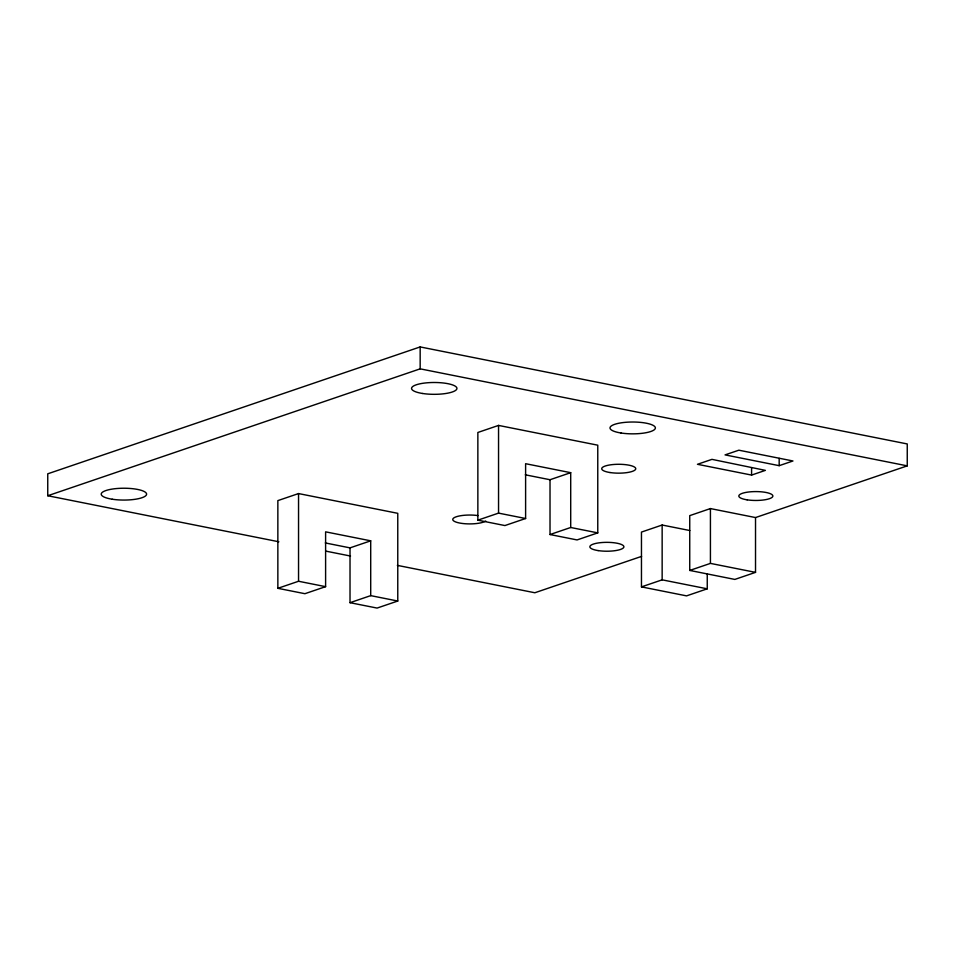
<?xml version="1.0" encoding="UTF-8"?>
<svg xmlns="http://www.w3.org/2000/svg" width="955" height="955" viewBox="0 0 955 955"><rect width="100%" height="100%" fill="white"/><g stroke="black" fill="none" stroke-linecap="round" stroke-linejoin="round"><path stroke-width="1.43" d="M755.524 517.562L755.524 572.367L734.837 579.422L689.737 570.433L689.737 515.628L710.425 508.573L755.524 517.562L907.25 465.861L907.25 443.944L420.164 346.928L47.75 473.811L47.75 495.74L278.86 541.772M47.75 495.74L420.164 368.845L907.25 465.861M350.019 602.689L377.082 608.072L397.769 601.029L397.769 513.324L298.545 493.568L277.857 500.611L277.857 588.316L304.92 593.7L325.607 586.657L325.607 531.84L370.707 540.828L370.707 595.634L350.019 602.689L350.019 547.872L370.707 540.828M550.02 534.537L577.071 539.933L597.77 532.878L597.77 445.185L498.546 425.417L477.858 432.472L477.858 520.165L504.92 525.56L525.608 518.505L525.608 463.7L570.708 472.677L570.708 527.494L550.02 534.537L550.02 479.732L570.708 472.677M277.857 588.316L298.545 581.261L325.607 586.657M477.858 520.165L498.546 513.121L525.608 518.505M751.585 475.077L765.385 470.373L711.952 459.355L697.46 464.297L751.585 475.077L751.585 467.759M779.173 465.67L792.96 460.979L738.848 450.199L725.048 454.89L779.173 465.67L779.173 458.364M689.797 530.526L662.149 525.023L641.462 532.078L641.462 586.883L686.561 595.872L707.249 588.817L707.249 574.003M641.605 556.371L534.836 592.757L397.34 565.372M641.462 586.883L662.149 579.84L707.249 588.817M689.737 570.433L710.425 563.39L755.524 572.367M525.286 474.802L550.02 479.732M570.708 527.494L597.77 532.878M325.285 542.941L350.019 547.872M325.667 551.095L350.533 556.049M370.707 595.634L397.769 601.029M710.425 508.573L710.425 563.39M662.149 525.023L662.149 579.84M498.546 425.417L498.546 513.121M420.164 346.928L420.164 368.845M298.545 493.568L298.545 581.261M485.713 521.024A17.035 4.441 0 0 1 463.02 523.543A17.035 4.441 0 0 1 454.485 517.514A17.035 4.441 0 0 1 478.013 515.593M747.108 499.835A17.035 4.441 0 0 0 772.87 496.087A17.035 4.441 0 0 0 747.538 492.147A17.035 4.441 0 0 0 747.108 499.835M598.14 550.593A17.035 4.441 0 0 0 623.902 546.845A17.035 4.441 0 0 0 598.57 542.906A17.035 4.441 0 0 0 598.14 550.593M610.006 472.534A17.035 4.441 0 0 0 635.755 468.786A17.035 4.441 0 0 0 610.436 464.846A17.035 4.441 0 0 0 610.006 472.534M621.025 433.009A22.705 5.921 0 0 0 655.381 428.019A22.705 5.921 0 0 0 621.61 422.767A22.705 5.921 0 0 0 621.025 433.009M112.248 499.226A22.705 5.921 0 0 0 146.593 494.236A22.705 5.921 0 0 0 112.821 488.984A22.705 5.921 0 0 0 112.248 499.226M422.588 393.484A22.705 5.921 0 0 0 456.932 388.494A22.705 5.921 0 0 0 423.161 383.242A22.705 5.921 0 0 0 422.588 393.484"/></g></svg>
